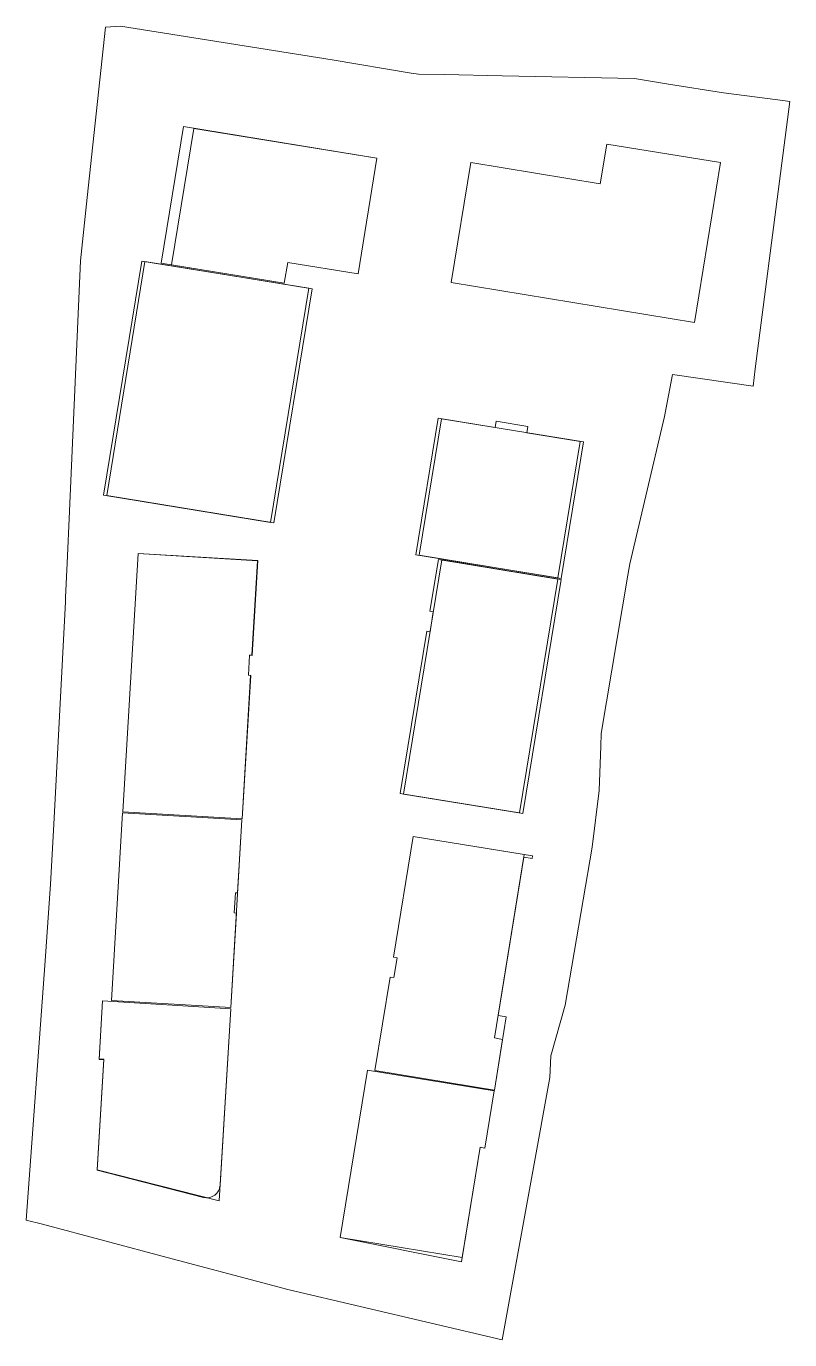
# Model space of a CAD drawing. Header units: metres. Extents: x 7511353 to 7511467, y 4692177 to 4692372.
import ezdxf

# ---------------------------------------------------------------- set-up
doc = ezdxf.new("R2010")
doc.units = ezdxf.units.M
for name, color, linetype, lineweight in [('2D Drafting - General_Pen_No__106', 161, 'Continuous', 0), ('ParcRePo', 7, 'Continuous', 0), ('urbanizem', 1, 'Continuous', 0)]:
    doc.layers.add(name, color=color, linetype=linetype, lineweight=lineweight)

msp = doc.modelspace()

# ---------------------------------------------------------------- linework, layer by layer
at = {"layer": '2D Drafting - General_Pen_No__106', "color": 161, "linetype": 'Continuous'}
for points in [[(7511402.6, 4692335.52), (7511405.42, 4692352.74), (7511376.6, 4692357.45), (7511373.28, 4692337.12), (7511391.63, 4692334.12), (7511392.14, 4692337.23)], [(7511402.6, 4692335.52), (7511405.42, 4692352.74), (7511376.6, 4692357.45), (7511373.28, 4692337.12), (7511391.63, 4692334.12), (7511392.14, 4692337.23)], [(7511416.45, 4692334.22), (7511452.66, 4692328.3), (7511456.55, 4692352.08), (7511439.62, 4692354.84), (7511438.65, 4692348.93), (7511419.37, 4692352.08)], [(7511416.45, 4692334.22), (7511452.66, 4692328.3), (7511456.55, 4692352.08), (7511439.62, 4692354.84), (7511438.65, 4692348.93), (7511419.37, 4692352.08)], [(7511365.19, 4692302.53), (7511390.06, 4692298.47), (7511395.76, 4692333.3), (7511370.88, 4692337.36)], [(7511365.19, 4692302.53), (7511390.06, 4692298.47), (7511395.76, 4692333.3), (7511370.88, 4692337.36)], [(7511432.85, 4692290.18), (7511436.18, 4692310.51), (7511415.01, 4692313.97), (7511411.68, 4692293.64)], [(7511432.85, 4692290.18), (7511436.18, 4692310.51), (7511415.01, 4692313.97), (7511411.68, 4692293.64)], [(7511387.64, 4692292.83), (7511386.8, 4692278.76), (7511386.46, 4692278.78), (7511386.28, 4692275.79), (7511386.62, 4692275.77), (7511385.34, 4692254.4), (7511367.58, 4692255.47), (7511369.88, 4692293.9)], [(7511387.64, 4692292.83), (7511386.8, 4692278.76), (7511386.46, 4692278.78), (7511386.28, 4692275.79), (7511386.62, 4692275.77), (7511385.34, 4692254.4), (7511367.58, 4692255.47), (7511369.88, 4692293.9)], [(7511432.83, 4692290.03), (7511415.07, 4692292.94), (7511409.37, 4692258.1), (7511427.14, 4692255.21)], [(7511432.83, 4692290.03), (7511415.07, 4692292.94), (7511409.37, 4692258.1), (7511427.14, 4692255.21)], [(7511385.33, 4692254.25), (7511383.66, 4692226.31), (7511365.9, 4692227.37), (7511367.57, 4692255.32)], [(7511385.33, 4692254.25), (7511383.66, 4692226.31), (7511365.9, 4692227.37), (7511367.57, 4692255.32)], [(7511422.89, 4692214.04), (7511424.12, 4692221.59), (7511422.89, 4692221.79), (7511427.35, 4692249.08), (7511410.82, 4692251.78), (7511407.88, 4692233.82), (7511408.42, 4692233.73), (7511407.94, 4692230.77), (7511407.4, 4692230.86), (7511405.12, 4692216.95)], [(7511422.89, 4692214.04), (7511424.12, 4692221.59), (7511422.89, 4692221.79), (7511427.35, 4692249.08), (7511410.82, 4692251.78), (7511407.88, 4692233.82), (7511408.42, 4692233.73), (7511407.94, 4692230.77), (7511407.4, 4692230.86), (7511405.12, 4692216.95)], [(7511383.65, 4692226.15), (7511381.94, 4692197.54), (7511363.78, 4692202.17), (7511364.76, 4692218.62), (7511364.07, 4692218.66), (7511364.58, 4692227.3)], [(7511383.65, 4692226.15), (7511381.94, 4692197.54), (7511363.78, 4692202.17), (7511364.76, 4692218.62), (7511364.07, 4692218.66), (7511364.58, 4692227.3)], [(7511418, 4692188.45), (7511420.79, 4692205.52), (7511421.48, 4692205.41), (7511422.87, 4692213.94), (7511404.02, 4692217.02), (7511399.95, 4692192.11)], [(7511418, 4692188.45), (7511420.79, 4692205.52), (7511421.48, 4692205.41), (7511422.87, 4692213.94), (7511404.02, 4692217.02), (7511399.95, 4692192.11)]]:
    msp.add_lwpolyline(points, close=True, dxfattribs=at)
at = {"layer": 'ParcRePo', "flags": 128}
msp.add_lwpolyline([(7511359.04, 4692286.71), (7511359.07, 4692287.34), (7511359.3, 4692292.47), (7511359.65, 4692300.23), (7511361.31, 4692337.48), (7511362.31, 4692346.91), (7511365, 4692372.24), (7511367.25, 4692372.38), (7511398.76, 4692367.39), (7511410.53, 4692365.42), (7511411.58, 4692365.25), (7511415.47, 4692365.18), (7511424.06, 4692365), (7511443.74, 4692364.6), (7511448.83, 4692363.77), (7511456.97, 4692362.45), (7511465.09, 4692361.42), (7511466.85, 4692361.2), (7511461.72, 4692321.41), (7511461.39, 4692318.82), (7511449.4, 4692320.55), (7511448.2, 4692314.28), (7511443.03, 4692292.38), (7511442.75, 4692290.68), (7511438.79, 4692267.09), (7511438.72, 4692265.22), (7511438.48, 4692258.63), (7511437.47, 4692250.21), (7511433.45, 4692226.69), (7511431.29, 4692219.14), (7511431.17, 4692215.91), (7511428.64, 4692201.97), (7511424.05, 4692176.88), (7511392.37, 4692184.3), (7511391.77, 4692184.44), (7511391.75, 4692184.44), (7511391.59, 4692184.48), (7511374.17, 4692189.12), (7511355.62, 4692194.06), (7511353.22, 4692194.68), (7511356.02, 4692233.29), (7511356.85, 4692244.71), (7511357.26, 4692252.69)], close=True, dxfattribs=at)
at = {"layer": 'urbanizem', "linetype": 'Continuous', "flags": 128}
for points in [[(7511405.42, 4692352.74), (7511378.18, 4692357.19), (7511374.86, 4692336.86), (7511391.63, 4692334.12), (7511392.14, 4692337.23), (7511402.6, 4692335.52)], [(7511456.55, 4692352.08), (7511439.62, 4692354.84), (7511438.65, 4692348.93), (7511419.37, 4692352.08), (7511416.45, 4692334.22), (7511452.66, 4692328.3)], [(7511395.26, 4692333.38), (7511370.42, 4692337.44), (7511364.72, 4692302.6), (7511389.57, 4692298.54)], [(7511432.36, 4692290.26), (7511435.68, 4692310.59), (7511427.74, 4692311.89), (7511427.89, 4692312.83), (7511423.15, 4692313.6), (7511423, 4692312.67), (7511414.51, 4692314.05), (7511411.19, 4692293.72)], [(7511387.67, 4692292.84), (7511386.82, 4692278.73), (7511386.45, 4692278.75), (7511386.28, 4692275.79), (7511386.64, 4692275.77), (7511385.37, 4692254.41), (7511367.58, 4692255.47), (7511369.88, 4692293.9)], [(7511426.64, 4692255.28), (7511432.34, 4692290.11), (7511414.57, 4692293.02), (7511413.31, 4692285.3), (7511413.8, 4692285.22), (7511413.32, 4692282.26), (7511412.83, 4692282.34), (7511408.88, 4692258.18)], [(7511385.33, 4692254.26), (7511367.57, 4692255.32), (7511365.9, 4692227.37), (7511383.65, 4692226.31), (7511384.5, 4692240.38), (7511384.16, 4692240.4), (7511384.34, 4692243.4), (7511384.68, 4692243.38)], [(7511422.89, 4692214.04), (7511424.67, 4692224.95), (7511423.44, 4692225.15), (7511427.28, 4692248.69), (7511428.52, 4692248.49), (7511428.58, 4692248.88), (7511410.82, 4692251.78), (7511407.88, 4692233.82), (7511408.42, 4692233.73), (7511407.94, 4692230.77), (7511407.4, 4692230.86), (7511405.12, 4692216.95)], [(7511418.11, 4692189.14), (7511420.78, 4692205.52), (7511421.48, 4692205.41), (7511422.87, 4692213.94), (7511404.02, 4692217.02), (7511399.95, 4692192.11)]]:
    msp.add_lwpolyline(points, close=True, dxfattribs=at)
msp.add_lwpolyline([(7511383.65, 4692226.15), (7511364.58, 4692227.3), (7511364.06, 4692218.61), (7511364.76, 4692218.57), (7511363.78, 4692202.12), (7511379.6, 4692198.07, 0.469051), (7511382.08, 4692199.89)], format="xyb", close=True, dxfattribs=at)

doc.saveas('drawing.dxf')
